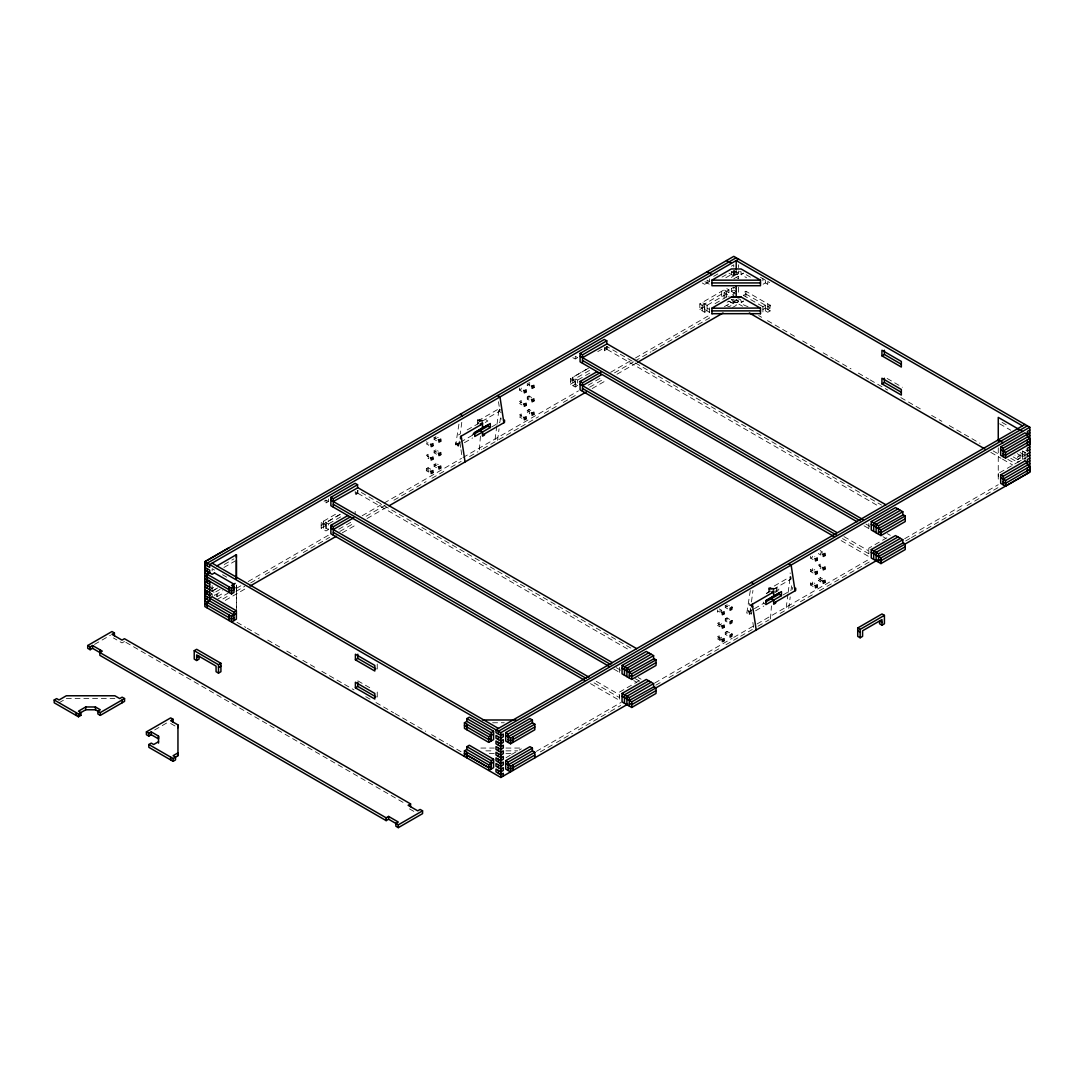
<?xml version="1.0" encoding="UTF-8"?>
<svg xmlns="http://www.w3.org/2000/svg" width="1084" height="1084" viewBox="0 0 1084 1084"><rect width="100%" height="100%" fill="white"/><g stroke="black" fill="none" stroke-linecap="round" stroke-linejoin="round"><path stroke-width="0.75" stroke-dasharray="5 3.75" d="M233.954 586.959L236.38 588.355L236.393 585.563L236.393 611.932M340.295 514.304L326.027 522.542L326.027 528.138L323.601 529.548L323.601 521.147L328.452 523.938L328.452 529.548L326.027 530.943L321.176 528.138L321.176 522.542L337.869 512.895M630.874 648.11L357.896 490.51L357.896 493.315L355.471 494.724L355.471 491.919M477.665 424.061L477.665 419.914L479.602 418.79L482.028 420.199L482.028 421.31L479.602 419.914L479.602 418.79M577.664 385.66L575.238 384.264L572.813 385.66L572.813 377.259L577.664 380.064L577.664 385.66L575.238 387.056L570.387 384.264L570.387 378.655L587.365 368.858M575.238 384.264L575.238 378.655L575.238 387.056M604.682 350.837C604.994 343.289 602.718 354.603 607.108 349.441L607.108 346.636L881.549 505.076M619.614 672.432L619.614 666.823L619.614 669.627M707.093 282.951L707.093 280.146L709.519 281.542L709.519 284.347L704.668 281.542L704.668 284.347L709.871 281.352M741.063 274.509L743.489 273.114L741.063 274.564L731.361 274.537L731.361 271.745L741.063 271.718L741.063 274.509L746.605 277.775M768.827 592.162L768.827 588.016L770.765 586.891L773.19 588.3L773.19 589.411L770.765 588.016L770.765 586.891M776.591 591.715L776.591 587.677L779.017 589.086L779.017 590.197L775.141 592.447M868.826 528.545L868.826 522.949L868.826 525.754M998.256 479.114L998.256 447.746M999.638 472.719L1020.098 460.876L1020.098 455.28L1017.673 456.676L1014.895 455.077M236.393 585.563L236.38 588.355M709.519 312.287L704.681 309.496L702.256 310.891L702.256 302.49L709.519 306.813L709.519 312.422L707.093 311.013L704.681 312.3L699.83 309.496L699.817 303.886L726.51 288.48L728.936 289.875L728.936 296.88M770.196 310.864L743.502 295.458L743.502 292.653L745.928 291.257L770.182 305.268L770.196 310.864L767.77 312.273L765.345 310.864L762.906 312.26L762.906 306.786L765.331 305.268L765.345 310.864M707.107 305.295L707.093 310.891L709.871 309.414M480.429 436.134L479.304 450.903L481.892 449.413M770.453 619.005L771.469 605.875M731.361 302.612L728.936 301.081L726.158 302.815M748.001 306.596C735.345 303.263 747.472 296.555 731.361 299.685M458.938 424.142L455.659 444.941L455.659 442.706L456.621 442.15L459.06 443.546L458.085 444.101L455.659 442.706M459.359 441.12L458.749 445.971L455.659 444.941M461.784 422.313L460.293 433.871L458.085 435.145M496.811 425.863L495.131 438.966L497.556 440.361L519.493 427.706M497.028 424.223L499.019 408.709L501.445 410.104M497.556 440.361L499.046 428.817M750.304 590.604L746.822 613.043L746.822 610.807L747.784 610.251L750.223 611.647L749.247 612.203L746.822 610.807M750.684 608.016L749.911 614.072L746.822 613.043M751.456 601.972L752.946 590.414M787.973 593.964L786.293 607.067L788.718 608.463L794.572 605.089M788.19 592.325L790.182 576.81M788.718 608.463L790.209 596.918M791.632 585.78L791.049 590.306L782.811 595.075M765.697 305.173L762.906 306.786M770.548 305.173L768.122 306.582M741.077 302.463L743.502 301.054L741.063 302.585L731.375 302.49M436.527 440.754L434.101 439.359L434.101 437.34L435.836 436.324L438.275 437.733M713.679 276.339L717.838 273.94M328.452 501.526L326.027 500.131L323.601 501.526L326.027 502.922L328.452 501.526L328.452 498.721M731.361 266.19L733.787 264.781L733.787 267.545M428.085 442.828L426.337 443.844L428.763 445.239L428.763 443.221L426.337 441.825M434.101 439.359L435.836 438.342L435.836 436.324M519.493 388.031L519.493 390.05L521.241 389.048L521.241 387.029M527.258 385.565L529.006 384.563L529.006 382.544L531.431 383.939L529.683 384.956L527.258 383.546L527.258 385.565L529.683 386.974L529.683 384.956M572.813 357.639L575.238 359.048L577.664 357.652L577.664 354.847M224.252 564.493L233.954 558.883M721.998 277.138L726.158 274.74M731.361 277.396L738.638 273.182L733.787 270.336L731.361 271.786L731.361 274.591M223.9 567.488L234.998 561.092M597.772 351.636L601.932 349.238M725.806 277.748L736.212 271.745M604.682 348.032L607.108 346.636M482.028 420.199L478.152 422.435L478.152 423.559M94.511 644.411L110.527 635.17M357.571 490.32L357.571 493.125L355.146 494.521L352.72 493.125M606.783 346.433L606.783 349.238L604.357 350.647L602.69 349.685M736.212 274.537L738.638 273.141L738.638 270.39M467.163 429.901L481.553 421.825M482.028 421.31L499.887 411.012L499.426 407.909M426.337 455.266L428.085 454.264L428.085 456.269L426.337 457.285L426.337 455.266L428.763 456.662L428.763 458.681L426.337 457.285M436.527 454.21L434.101 452.8L434.101 450.781L435.836 449.779L438.275 451.174M519.493 401.487L521.241 400.47L521.241 402.489L519.493 403.492L519.493 401.487L521.919 402.882M527.258 397.001L529.006 395.985L531.431 397.394L529.683 398.397L527.258 397.001L527.258 399.02L529.683 400.416L529.683 398.397M733.787 278.805L738.638 276L731.361 271.745M485.266 422.475L487.854 420.985L485.429 419.576L485.429 422.272M434.101 452.8L435.836 451.798L435.836 449.779M527.258 399.02L529.006 398.004L529.006 395.985M459.088 442.963L456.323 444.562L458.749 445.971L460.293 445.077M460.483 442.164L472.949 434.969M588.517 368.194L572.813 377.259L572.813 380.064M589.506 370.416L570.387 381.46L572.813 382.855M728.936 289.875L699.83 306.691L702.256 308.086M217.667 587.962L212.125 591.159L209.7 589.764L214.551 586.959M339.888 514.534L321.176 525.347L323.601 526.743M464.413 442.692L472.665 437.936M491.648 426.974L499.887 422.218L500.673 416.161L501.133 419.251M731.361 288.601L733.787 287.206L736.212 288.574L731.361 291.406L731.361 288.601L736.212 291.406L731.361 294.211L733.787 295.607L733.787 287.206M124.443 641.511L122.018 642.92L113.413 637.948M321.176 528.138L342.53 515.821M570.387 384.264L591.742 371.947M699.83 309.496L726.51 294.089L726.51 296.88L724.085 295.485M211.637 591.444L217.464 588.084M426.337 468.708L428.085 467.705L430.511 469.101L428.763 470.117L426.337 468.708L426.337 470.727L428.763 472.136L430.511 471.12M436.527 467.651L434.101 466.242L434.101 464.237L435.836 463.22L438.275 464.629M519.493 414.928L521.241 413.925L521.241 415.931L519.493 416.947L519.493 414.928L521.919 416.324M527.258 410.443L529.683 411.852L529.683 413.858L527.258 412.462L527.258 410.443L529.006 409.44L531.431 410.836M209.7 595.387L211.895 593.829M220.093 589.357L214.551 592.555L214.551 595.36M715.061 303.615L728.936 295.607L724.085 292.68M426.337 470.727L428.085 469.724L428.085 467.705M434.101 466.242L435.836 465.239L435.836 463.22M527.258 412.462L529.006 411.459L529.006 409.44M214.889 595.157L222.518 590.753M217.315 596.566L224.252 592.555M216.976 599.56L228.06 593.165M236.488 588.3L240.878 585.766M248.182 581.539L328.547 535.144M338.777 529.236L351.934 521.648M362.164 515.74L382.611 503.924M384.075 503.084L461.527 458.369M462.99 457.529L578.463 390.863M588.056 385.267L600.536 378.059M610.617 372.3L634.005 358.79M635.468 357.95L709.871 314.997M724.424 306.623L738.638 298.412M743.502 295.458L745.928 294.062M767.757 284.32L767.757 281.515L770.182 282.924L767.757 284.32L765.331 282.924L762.906 284.32L762.906 278.778M222.857 598.978L228.697 595.59M236.014 591.376L244.781 586.308M250.634 582.935L259.401 577.867M265.255 574.493L278.412 566.891M284.252 563.517L297.409 555.916M303.263 552.542L329.577 537.352M339.82 531.445L354.441 523.003M366.135 516.241L385.132 505.279M393.912 500.212L426.08 481.635M431.92 478.261L445.077 470.659M450.93 467.285L461.161 461.377M469.575 456.527L477.909 451.716M483.193 448.654L496.12 441.188M520.943 426.866L538.491 416.73M544.344 413.356L557.488 405.768M563.341 402.394L576.498 394.793M589.655 387.191L604.276 378.763M614.506 372.855L633.503 361.88M634.967 361.04L651.05 351.758M652.514 350.904L709.519 317.991L707.093 316.596M736.212 302.612L738.638 301.189L733.787 298.412M225.282 600.373L247.206 587.704M342.246 532.84L356.866 524.399M367.097 518.491L387.571 506.675M592.149 388.56L606.755 380.118M616.986 374.224L635.983 363.248M732.567 307.49L736.212 305.39L736.212 299.78L738.638 301.216M59.051 702.784L63.428 700.25M762.906 309.468L765.331 308.059M767.757 306.664L770.182 305.268M767.757 309.468L770.196 308.059L743.502 292.653M154.66 729.939L167.763 722.378M727.689 608.856L725.25 607.46L725.25 605.441L726.998 604.425L729.424 605.834M717.5 609.926L717.5 611.932L719.234 610.929M725.25 607.46L726.998 606.444L726.998 604.425M810.656 556.133L810.656 558.152L812.404 557.149L812.404 555.13L814.829 556.526M721.673 612.324L721.673 610.319L719.925 611.322L719.925 613.341L717.5 611.932M820.845 553.057L822.593 552.041L820.168 550.645L820.168 552.664L818.42 553.667L820.845 555.076L820.845 553.057L818.42 551.648M773.19 588.3L771.252 589.411L768.827 588.016M789.87 579.235L790.832 578.666L790.832 576.431L768.827 589.14L770.277 589.981M766.564 593.246L769.315 591.661L769.315 590.536M773.19 589.411L791.049 579.113L790.114 572.921M766.239 593.653L772.716 589.926M774.003 589.168L776.591 587.677M717.5 623.368L719.234 622.365L719.234 624.37L717.5 625.387L717.5 623.368L719.925 624.763L721.673 623.761M725.25 618.883L726.998 617.88L729.424 619.276L727.689 620.292L725.25 618.883L725.25 620.902L727.689 622.297M813.081 573.002L810.656 571.593L810.656 569.588L812.404 568.572L814.829 569.981M818.42 565.103L820.168 564.087L820.168 566.105L818.42 567.122L818.42 565.103L820.845 566.498L820.845 568.517L818.42 567.122M775.141 591.322L779.017 589.086M725.25 620.902L726.998 619.899L726.998 617.88M810.656 571.593L812.404 570.591L812.404 568.572M1020.098 452.502L1027.375 456.676L1022.524 459.508L1022.524 451.107L1024.949 449.67L1027.375 451.079M753.028 609.465L747.486 612.663L749.911 614.072L751.456 613.178M754.41 608.666L764.112 603.07M1021.304 460.212L1017.673 462.326L1017.673 456.716L1024.949 452.475L1024.949 460.917L1024.949 458.085M755.575 610.793L763.814 606.037M1020.098 458.058L1017.673 459.521L1027.375 453.898M639.018 680.833L619.614 692.039L619.614 697.649L593.314 682.459M886.847 537.759L868.826 548.165L868.826 553.761L842.525 538.585M506.052 757.662L510.212 755.263M511.594 754.45L521.309 748.854M717.5 636.809L719.234 635.807L719.234 637.826L717.5 638.828L717.5 636.809L719.925 638.219L721.673 637.202M725.25 632.338L726.998 631.322L729.424 632.731L727.689 633.733L725.25 632.338L725.25 634.343L727.689 635.752M813.081 586.444L810.656 585.048L810.656 583.029L812.404 582.027L814.829 583.422M820.845 579.954L820.845 581.959L818.42 580.563L818.42 578.544L820.168 577.542L822.593 578.937M725.25 634.343L726.998 633.341L726.998 631.322M810.656 585.048L812.404 584.032L812.404 582.027M818.42 580.563L820.168 579.561L820.168 577.542M717.5 638.828L719.925 640.237L721.673 639.221M536.417 751.334L621.173 702.405M654.777 683.001L732.228 638.286M733.692 637.433L755.616 624.777M757.066 623.937L869.612 558.965M904.706 538.707L998.256 484.697M540.333 751.876L554.954 743.434M556.417 742.594L572.501 733.312M578.341 729.925L609.045 712.202M610.509 711.361L620.739 705.454M655.834 685.196L663.137 680.969M668.991 677.595L682.148 669.993M688.001 666.619L701.158 659.018M706.998 655.644L720.155 648.056M726.009 644.668L739.166 637.08M740.629 636.227L752.323 629.479M757.96 626.227L769.071 619.818M780.101 613.436L787.282 609.289M800.412 601.715L813.569 594.113M819.423 590.739L870.587 561.2M905.668 540.957L910.045 538.423M911.509 537.583L961.21 508.884M967.064 505.51L980.221 497.908M986.061 494.534L1000.681 486.093M66.327 698.57L114.863 698.57M492.57 722.784L504.29 722.757M480.862 748.055L494.25 748.055M505.957 748.055L521.025 748.055M485.876 750.86L494.25 750.833M505.957 750.86L517.678 750.833M489.223 753.637L494.25 753.637M505.957 753.651L514.331 753.651M736.212 302.585L733.787 301.216L733.787 303.994L728.936 306.786L726.51 305.39M760.48 277.314L764.843 279.835M746.266 274.767L750.426 277.165M1002.063 422.408L1006.223 424.806M999.638 423.803L1010.735 430.212M728.936 273.141L738.638 278.805L738.638 276M1023.011 451.391L1025.911 453.071M1022.524 451.079L1024.949 452.502M887.119 378.452L902.376 387.259M1017.185 453.627L1025.911 458.681M731.361 291.379L736.212 294.211M728.936 292.68L724.085 289.875L724.085 298.29M1013.161 456.879L1020.098 460.876M1010.735 458.275L1017.673 462.285M731.361 299.807L742.581 306.257M758.692 315.566L761.632 317.26M767.486 320.647L796.794 337.571M802.661 340.945L815.846 348.56M823.176 352.801L833.433 358.723M834.897 359.563L851.021 368.872M858.338 373.099L868.609 379.021M870.073 379.874L887.647 390.023M900.845 397.638L922.823 410.321M931.617 415.402L941.874 421.324M949.205 425.551L979.977 443.329M993.161 450.93L999.028 454.318M1007.822 459.399L1015.139 463.627M728.936 301.216L736.212 305.39M990.79 452.367L1001.033 458.288M1002.497 459.128L1012.741 465.036M699.817 303.886L709.519 309.482M604.357 347.842L606.783 349.238M607.108 349.441L878.636 506.187M887.389 533.667L890.303 535.347M865.899 524.06L869.869 526.35M864.029 525.781L869.869 529.155M883.013 536.743L885.926 538.423M570.387 378.655L577.664 382.855M843.989 536.621L868.826 550.957L868.826 556.566L839.612 539.697M519.493 390.05L521.919 391.459M810.656 558.152L813.081 559.547M810.656 569.588L813.081 570.983M519.493 403.492L521.919 404.901M818.42 578.544L822.593 580.956M810.656 583.029L813.081 584.425M519.493 416.947L521.919 418.343M501.133 412.53L498.708 411.134L499.67 410.565L499.67 408.329L477.665 421.039L480.09 422.435M477.665 419.914L480.09 421.31M765.914 604.601L763.488 603.192L763.488 602.081M434.101 437.34L436.527 438.735M725.25 605.441L727.689 606.837M719.234 608.91L721.673 610.319M434.101 450.781L436.527 452.191M717.5 625.387L719.925 626.782L719.925 624.763M434.101 464.237L436.527 465.632M357.571 493.125L355.146 491.716L355.471 494.724M357.896 493.315L629.425 650.075M638.178 677.541L641.091 679.234M616.281 667.703L620.658 670.237M635.251 678.665L639.641 681.186M613.774 669.058L620.658 673.029M633.801 680.616L636.714 682.31M321.176 522.542L328.452 526.743M596.241 681.348L619.614 694.844L619.614 700.454L590.401 683.584M214.551 570.089L212.125 568.693L212.125 571.566L209.7 570.089M222.518 574.75L226.678 577.149M209.7 586.959L212.125 588.355M209.7 589.764L216.976 593.964L216.976 596.756L216.976 593.964M209.7 592.555L212.125 593.991M357.828 680.833L370.308 688.042M236.989 622.324L245.77 627.392M247.233 628.246L261.867 636.687M267.721 640.075L280.892 647.676M286.745 651.05L296.975 656.958M302.829 660.346L316 667.947M321.853 671.321L354.048 689.912M365.742 696.66L370.132 699.194M375.985 702.581L393.546 712.716M395.01 713.557L425.741 731.294M431.595 734.681L447.678 743.976M449.142 744.816L462.312 752.418M125.907 642.351L406.175 804.179M409.495 808.881L414.969 812.051M170.662 723.489L176.489 726.849M702.242 282.951L704.668 284.347M577.664 357.652L575.238 356.243L575.238 359.048M326.027 528.138L328.452 529.548M792.296 587.352L792.607 589.411M750.873 609.303L751.93 616.268M752.852 622.446L753.786 628.639M498.491 401.73L499.196 406.364M459.914 442.489L460.768 448.166M460.998 449.711L462.163 457.448M1022.524 453.911L1022.524 459.521M998.256 473.518L998.256 476.323M767.757 303.859L767.77 312.273M765.331 280.119L765.331 282.924M745.928 291.257L745.928 296.853M726.51 296.88L726.51 288.48M721.659 291.284L721.659 296.88M704.681 309.496L704.681 303.886L704.681 312.3M749.247 603.246L749.247 605.482M749.247 612.203L749.247 614.452M738.638 264.74L738.638 267.545M738.638 287.206L738.638 295.58M736.212 268.981L736.212 277.396M733.787 270.39L733.787 276M719.925 638.219L719.925 640.237M709.519 278.751L709.519 281.542M472.326 433.979L472.326 435.104M458.085 444.101L458.085 446.351M428.763 470.117L428.763 472.136M377.246 664.031L377.246 669.627M377.246 692.039L377.246 697.649M355.146 511.336L355.146 514.141M326.027 500.131L326.027 502.922M326.027 522.542L326.027 530.943M323.601 521.133L323.601 523.938M236.38 585.008L236.38 610.766M212.125 585.55L212.125 596.769"/><path stroke-width="1.5" d="M114.403 635.725L114.403 632.921L111.977 631.525L87.723 645.522L87.709 648.327L90.148 649.722L92.574 648.327L386.161 817.824L388.6 816.428L398.302 822.038L395.877 823.434L395.877 826.238L398.302 827.648L422.57 813.637L422.57 810.832L420.145 809.436L417.706 810.832L408.112 805.29L410.565 803.894L410.565 806.699M90.148 649.722L90.148 646.918L92.574 645.522L102.275 651.132L99.85 652.527M92.574 648.327L92.574 645.522M99.85 649.722L99.85 655.332L386.161 820.629L388.6 819.233L395.524 823.244M177.952 755.711L177.952 752.906L173.088 755.711L175.513 757.106L175.527 759.911L173.088 761.307L148.833 747.323L148.833 744.518L173.088 758.502L177.952 755.711L177.952 724.884L170.662 720.697L173.088 719.288L173.088 722.093M196.651 660.495L196.651 654.899L216.068 666.104L216.068 671.714L218.494 673.11L220.919 671.714L220.919 663.3L196.651 649.289L194.226 650.698L194.226 659.099L196.651 660.495L199.077 659.099L199.077 656.294L196.651 657.703M236.38 578.91L236.38 554.683L216.976 565.889M333.303 535.144L333.303 526.743L350.43 516.851M609.384 666.524L333.303 507.136L333.303 498.721L357.571 484.711L357.571 487.515M386.161 820.629L386.161 817.824M388.6 819.233L388.6 816.428M398.302 827.648L398.302 824.843L422.57 810.832M484.467 433.925L484.467 435.036L482.516 436.161L482.516 432.015L480.09 430.619L480.09 429.494M473.627 434.345L487.854 426.134L487.854 425.009L473.627 433.234M490.28 427.53L490.28 423.505L474.751 432.462L474.751 436.5L490.28 427.53L487.854 426.134M833.772 536.323L582.514 391.27L582.514 382.855L601.064 372.151M857.132 521.797L582.514 363.248L582.514 354.847L606.783 340.837L606.783 343.642M629.33 706.063L629.33 697.649L622.053 693.448L622.053 701.849L631.755 707.459L656.023 693.448L656.023 687.852L653.598 686.443L653.598 683.638L646.321 679.438L622.053 693.448M629.33 678.042L629.33 669.641L622.053 665.427L622.053 673.841L631.755 679.438L656.023 665.441L656.023 659.831L653.598 658.435L653.598 655.63L646.321 651.43L622.053 665.427M631.755 707.459L631.755 701.849L877.471 560.035M631.755 679.438L631.755 673.841L656.023 659.831M653.598 686.931L629.33 700.454M653.598 658.909L629.33 672.432M711.944 282.951L711.944 285.742L760.48 285.715L760.48 280.173L741.063 268.967L731.361 268.94L711.944 280.146L711.944 282.951L760.48 282.924M711.944 313.818L711.944 308.222L760.48 308.059L760.48 313.791M775.616 602.027L775.616 603.138L773.678 604.262L773.678 600.116L771.252 598.72L771.252 597.596M766.076 601.701L779.017 594.235L779.017 593.111L766.076 600.59M781.442 595.631L781.442 591.607L765.914 600.563L765.914 604.601L781.442 595.631L779.017 594.235M878.541 562.176L878.541 553.775L871.265 549.574L871.265 557.975L880.967 563.585L905.235 549.574L905.235 543.965L902.809 542.569L902.809 539.764L895.533 535.564L871.265 549.574M878.541 534.155L878.541 525.754L871.265 521.553L871.265 529.954L880.967 535.564L905.235 521.553L905.235 515.943L902.809 514.548L902.809 511.743L895.533 507.542L871.265 521.553M880.967 563.585L880.967 557.975L871.265 552.366M880.967 535.564L880.967 529.954L905.235 515.943M881.997 622.365L881.997 619.56L862.593 630.78L862.593 636.376L860.154 637.771L857.729 636.376L857.729 627.975L881.997 613.964L884.422 615.36L884.422 623.774L881.997 625.17L879.571 623.774L879.571 620.969L881.997 622.365L881.997 625.17M902.809 543.043L878.541 556.58M902.809 515.036L878.541 528.558M998.256 441.161L998.256 417.394L1022.524 431.459M1029.8 458.112L1027.375 459.508L1027.375 465.104L1003.106 479.128L1003.106 484.724L1005.532 486.133L1029.8 472.109L1029.8 427.259L733.787 256.352L204.835 561.742L204.835 606.566L500.849 777.472L627.555 704.315M235.174 583.395L231.529 585.495L233.954 586.905L233.954 589.71L231.529 591.105L207.274 577.108L207.261 574.29L204.835 572.894M711.958 308.086L731.361 297.016L741.063 296.989L760.48 308.195M731.361 297.016L741.063 297.07M229.103 547.691L204.835 561.688L204.835 567.284L209.7 570.17L209.7 572.962L204.835 570.17L212.125 574.303L214.551 572.908M736.212 257.762L207.261 563.138L207.261 565.916M738.638 259.157L209.7 564.547L209.7 567.352L204.835 564.52M333.303 507.136L330.877 505.727L330.877 497.326L355.146 483.315L357.571 484.711M582.514 363.248L580.089 361.853L580.089 353.438L604.357 339.441L606.783 340.837M207.261 582.758L207.261 574.303L209.7 572.908M333.303 501.526L357.896 487.719L636.714 648.679M582.514 357.652L607.108 343.831L885.926 504.805M432.936 445.632L431.188 446.635L431.188 444.616L432.936 443.613L432.936 445.632L430.511 444.223M440.7 441.147L438.952 442.164L438.952 440.145L440.7 439.128L440.7 441.147L438.275 439.752M526.092 391.839L524.344 392.855L524.344 390.836L526.092 389.833L526.092 391.839L523.667 390.443M533.856 387.367L532.108 388.37L532.108 386.351L533.856 385.348L533.856 387.367L531.431 385.958M114.403 632.921L111.977 634.33L122.018 640.116L124.443 638.706L410.565 803.894M482.516 423.83L460.51 436.54L460.51 438.79L461.486 438.221M432.936 459.074L431.188 460.09L431.188 458.071L432.936 457.055L432.936 459.074L430.511 457.678M440.7 454.589L438.952 455.605L438.952 453.586L440.7 452.584L440.7 454.589L438.275 453.193M526.092 405.294L524.344 406.297L524.344 404.278L526.092 403.275L526.092 405.294L523.667 403.885M533.856 400.809L532.108 401.812L532.108 399.806L533.856 398.79L533.856 400.809L531.431 399.413M503.559 420.66L504.534 420.091L504.534 422.34L482.516 435.036M584.547 680.21L330.877 533.748L330.877 525.347L348.005 515.456M582.514 391.27L580.089 389.861L580.089 381.46L597.216 371.568M209.7 598.165L212.125 596.756L236.38 610.766L236.38 619.167L231.529 621.972L231.529 616.376L204.835 600.97M333.303 529.548L353.75 517.732M582.514 385.66L601.579 374.657M233.954 617.772L231.529 619.167L204.835 603.761L207.261 605.197L207.261 602.365L209.7 600.983L233.954 614.967L233.954 620.576M207.261 574.303L231.529 588.3L233.968 586.959M432.936 472.529L431.188 473.532L431.188 471.513L432.936 470.51L432.936 472.529L430.511 471.12M440.7 468.044L438.952 469.047L438.952 467.028L440.7 466.025L440.7 468.044L438.275 466.635M526.092 418.736L524.344 419.752L524.344 417.733L526.092 416.717L526.092 418.736L523.667 417.34M533.856 414.251L532.108 415.267L532.108 413.248L533.856 412.245L533.856 414.251L531.431 412.855M207.274 579.913L231.529 593.897L233.954 592.501L233.954 584.154L214.551 573.029M250.133 586.024L336.392 536.214M389.021 505.835L586.308 391.934M637.446 362.408L723.042 312.991M54.2 699.979L56.625 698.584L59.051 699.979L66.327 695.765L114.863 695.765L119.714 698.57L122.14 697.161L124.565 698.557L124.565 701.362L100.297 715.386L97.872 713.99L97.872 711.185L100.297 709.79L95.446 706.985L85.744 706.958L78.468 711.172L80.894 712.567L80.894 715.372L78.468 716.781L54.2 702.784L54.2 699.979L80.894 715.372M209.7 592.555L204.835 589.764L204.835 595.36L233.954 612.175L236.38 610.766M231.529 616.376L236.38 613.571M124.565 698.557L100.297 712.581L95.446 709.79L85.744 709.763L78.468 713.977L78.468 716.781M194.226 650.698L218.494 664.709L220.919 663.3M218.494 667.5L220.919 666.104M146.408 731.89L148.833 733.285L151.259 731.89L158.535 736.09L158.535 738.895L151.259 734.695L148.833 736.09L146.408 734.695L146.408 731.89L170.662 717.893L173.088 719.288M148.833 744.518L151.259 743.109L153.684 744.518L158.535 741.713M355.403 659.817L374.82 671.023L374.82 665.427L355.403 654.221L355.403 659.817L357.828 658.422L375.863 668.828M881.929 355.837L901.332 367.042L901.332 361.446L881.929 350.24L881.929 355.837L884.354 354.441L900.994 364.048M355.403 687.839L374.82 699.044L374.82 693.448L355.403 682.242L355.403 687.839L357.828 686.443L375.863 696.849M881.929 383.858L901.332 395.064L901.332 389.468L881.929 378.248L881.929 383.858L884.354 382.462L900.994 392.069M466.892 718.584L469.318 717.174L493.572 731.185L493.572 739.6L488.721 742.364L464.453 728.367L464.453 722.784L466.892 721.388L466.892 718.584L491.147 732.594L493.572 731.185M464.453 756.429L464.453 750.86L466.892 749.464L466.892 746.659L469.318 745.25L493.572 759.261L493.572 767.662L491.147 769.071L491.147 760.656L493.572 759.261M1024.949 424.454L495.998 729.844L495.998 732.621L500.849 735.413L503.288 734.017L503.288 736.795L500.849 738.19L495.998 735.386L495.998 738.19L500.849 741.022L503.288 739.6L503.288 742.391L500.849 743.8L495.998 740.995L495.998 743.8L500.849 746.619L503.288 745.196L503.288 748.001L500.849 749.396L495.998 746.591L495.998 749.451L500.849 752.282L503.288 750.86L503.288 753.651L500.849 755.06L495.998 752.255L495.998 755.06L500.849 757.892L503.288 756.456L503.288 759.261L500.849 760.656L495.998 757.865L495.998 760.656L500.849 763.461L503.288 762.066L503.288 764.857L500.849 766.266L495.998 763.461L495.998 766.266L500.849 769.098L503.288 767.662L503.288 770.467L500.849 771.862L495.998 769.071L495.998 771.862L500.849 774.667L503.288 773.271L503.288 776.076M488.721 742.364L488.721 736.795L493.572 733.99M1027.375 425.863L498.423 731.239L498.423 734.017M491.147 738.163L488.721 739.6L464.453 725.562M204.835 561.742L500.849 732.649L1029.8 427.259M532.393 722.798L534.818 724.193L534.818 729.762L510.564 743.787L505.713 741.022L505.713 732.608L529.968 718.611L532.393 720.006L532.393 722.798L508.139 736.808M1029.8 435.632L1027.375 437.042L1029.8 438.437L1029.8 444.034L1005.532 458.058L1000.681 455.253L1000.681 446.852L1024.949 432.841L1027.375 434.237L1027.375 437.028L1003.106 451.052L1003.106 456.662M1029.8 430.036L1027.375 431.432L1027.375 434.237L1029.8 432.814L1003.106 448.248L1003.106 451.052M508.139 742.418L508.139 734.017L532.393 720.006M648.747 652.825L624.479 666.836L624.479 675.237M897.959 508.938L873.69 522.949L873.69 531.363M651.172 654.221L626.904 668.232L626.904 676.646M900.384 510.347L876.116 524.358L876.116 532.759M724.098 613.734L722.351 614.736L722.351 612.717L724.098 611.715L724.098 613.734L721.673 612.324M817.255 559.94L815.507 560.956L815.507 558.938L817.255 557.935L817.255 559.94L814.829 558.545M825.019 555.469L823.271 556.471L823.271 554.452L825.019 553.45L825.019 555.469L822.593 554.059M510.564 743.787L510.564 738.218L534.818 724.193M629.33 669.641L653.598 655.63M878.541 525.754L902.809 511.743M1005.532 458.058L1005.532 452.448L1029.8 438.437M534.818 726.971L510.564 741.022L508.139 739.586M1029.8 441.229L1005.532 455.253L1003.106 453.857M1029.8 444.02L1027.375 445.416L1027.375 439.833M773.678 591.932L751.673 604.642L751.673 606.891L752.648 606.322L750.223 604.926M656.023 662.636L631.755 676.646L629.33 675.237M905.235 518.748L880.967 532.759L878.541 531.363M1029.8 446.906L1027.375 448.302L1027.375 451.107L1029.8 449.67M724.098 627.175L722.351 628.192L722.351 626.173L724.098 625.156L724.098 627.175L721.673 625.78M817.255 573.395L815.507 574.398L815.507 572.379L817.255 571.376L817.255 573.395L814.829 571.986M825.019 568.91L823.271 569.913L823.271 567.908L825.019 566.891L825.019 568.91L822.593 567.515M491.147 769.044L488.721 770.439L488.721 764.87L493.572 762.066M1029.8 452.502L1027.375 453.898L1027.375 456.703L1029.8 455.28M794.721 588.761L795.697 588.192L795.697 590.441L773.678 603.138M464.453 753.665L488.721 767.662L491.147 766.239M532.393 750.86L534.818 752.269L510.564 766.293L510.564 771.862L505.713 769.084L505.713 760.683L529.968 746.673L532.393 748.082L532.393 750.86L508.139 764.884M1003.106 484.724L1000.681 483.328L1000.681 474.928L1024.949 460.917L1027.375 462.312M508.139 770.494L508.139 762.079L532.393 748.082M648.747 680.847L624.479 694.858L624.479 703.259M897.959 536.959L873.69 550.97L873.69 559.371M1003.106 479.128L1003.106 476.323L1029.8 460.876M651.172 682.242L626.904 696.253L626.904 704.654M900.384 538.369L876.116 552.366L876.116 560.78M1029.8 463.708L1027.375 465.117L1029.8 466.499L1029.8 472.109L880.967 557.975M724.098 640.63L722.351 641.633L722.351 639.614L724.098 638.611L724.098 640.63L721.673 639.221M817.255 586.837L815.507 587.853L815.507 585.834L817.255 584.818L817.255 586.837L814.829 585.441M825.019 582.352L823.271 583.368L823.271 581.349L825.019 580.346L825.019 582.352L822.593 580.956M629.33 697.649L653.598 683.638M878.541 553.775L902.809 539.764M1005.532 486.133L1005.532 480.524L1029.8 466.499M534.818 755.033L510.564 769.084L508.139 767.662M1029.8 469.304L1005.532 483.328L1003.106 481.919M656.023 690.644L631.755 704.654L629.33 703.259M905.235 546.77L880.967 560.78L878.541 559.371M857.729 627.975L860.154 629.37L884.422 615.36M711.944 280.146L760.48 280.173M711.958 310.891L760.48 310.864M711.958 313.696L760.48 313.669M482.529 719.979L515.998 719.979M1022.524 425.863L736.212 260.567L736.212 268.981M726.51 260.567L731.361 263.358M707.093 271.772L711.944 274.564M998.256 439.874L1003.106 442.665M1000.681 446.852L1003.106 448.248M1000.681 449.657L1005.532 452.448M749.383 312.991L984.936 448.993M1000.681 474.928L1003.106 476.323M1000.681 477.719L1005.532 480.524M580.089 353.438L582.514 354.847M580.089 356.243L862.986 519.575M871.265 524.358L880.967 529.954M582.514 360.444L860.059 520.686M580.089 381.46L582.514 382.855M580.089 384.264L836.685 532.407M582.514 388.465L836.685 535.211M497.556 395.538L499.981 396.947L503.87 422.719M788.718 563.639L791.144 565.049L795.033 590.821M857.729 630.78L860.154 632.175M460.199 414.318L462.624 415.714M751.361 582.42L753.786 583.815M330.877 497.326L333.303 498.721M330.877 500.131L612.311 662.609M622.053 668.232L631.755 673.841M333.303 504.331L610.848 664.573M330.877 525.347L333.303 526.743M330.877 528.138L588.937 677.134M622.053 696.253L631.755 701.849M333.303 532.352L586.01 678.245M505.713 732.608L508.139 734.017M212.125 563.138L498.423 728.434M505.713 735.413L510.564 738.218M466.892 721.388L491.147 735.386M464.453 722.784L488.721 736.795M204.835 575.699L207.261 577.176M204.835 578.504L209.7 581.376M204.835 581.349L209.7 584.181M204.835 584.154L209.7 586.959M204.835 586.959L209.7 589.791M505.713 760.683L508.139 762.079M505.713 763.488L510.564 766.293M500.849 763.488L498.423 762.093L498.423 759.261M466.892 746.659L491.147 760.656M204.835 598.165L209.7 600.997L209.7 581.295M466.892 749.464L491.147 763.461M464.453 750.86L488.721 764.87M464.453 753.637L488.721 767.635M500.849 774.694L498.423 773.299L498.423 770.467M87.723 645.522L90.148 646.918M395.877 823.434L398.302 824.843M752.337 604.262L756.212 630.034M461.174 436.161L465.05 461.933M491.147 740.968L491.147 732.594M1027.375 467.909L1027.375 473.505M236.38 554.683L236.38 557.488M231.529 588.3L231.529 593.897M229.103 586.905L229.103 592.501M229.103 614.967L229.103 620.576M207.261 602.379L207.274 607.988M177.952 724.884L177.952 727.689M173.088 758.502L173.088 761.307M170.662 757.106L170.662 759.911M151.259 731.89L151.259 734.695M148.833 733.285L148.833 736.09M122.14 699.966L122.14 702.771M100.297 712.581L100.297 715.386M95.446 706.985L95.446 709.79M85.744 706.958L85.744 709.763M76.043 712.581L76.043 715.372M884.354 350.24L884.354 354.441M884.354 378.248L884.354 382.462M860.154 629.37L860.154 637.771M773.678 596.078L773.678 590.821L771.74 591.932L771.74 593.056M736.212 285.81L736.212 297.016M534.818 752.269L534.818 757.838M512.989 736.808L512.989 742.391M512.989 764.884L512.989 770.467M500.849 732.649L500.849 777.472M498.423 736.795L498.423 739.627M498.423 742.391L498.423 745.223M498.423 748.001L498.423 750.887M498.423 753.651L498.423 756.483M498.423 764.857L498.423 767.689M482.516 427.977L482.516 422.719L480.578 423.83L480.578 424.955M466.892 724.193L466.879 729.762M466.892 752.255L466.879 757.838M357.828 654.221L357.828 658.422M357.828 682.242L357.828 686.443M236.38 560.293L236.38 578.409M233.954 612.175L233.954 614.967M218.494 664.709L218.494 673.11M207.261 568.693L207.261 571.498M207.261 585.55L207.261 588.382M207.261 591.159L207.261 593.991M207.261 596.769L207.261 599.587M158.535 736.09L158.535 743.109M731.863 607.23L730.115 608.246L730.115 610.251L731.863 609.249L731.863 607.23M731.863 620.685L730.115 621.688L730.115 623.707L731.863 622.69L731.863 620.685M731.863 634.126L730.115 635.129L730.115 637.148L731.863 636.145L731.863 634.126M209.7 595.36L204.835 592.555L209.7 595.387"/></g></svg>
